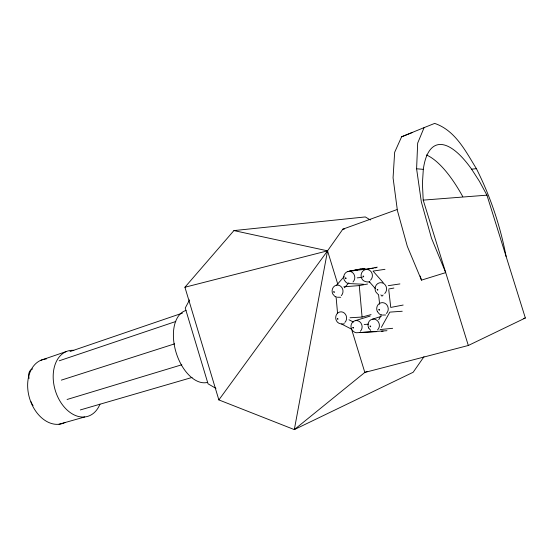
<?xml version="1.0" encoding="UTF-8"?>
<svg xmlns="http://www.w3.org/2000/svg" width="553" height="553" viewBox="0 0 553 553"><rect width="100%" height="100%" fill="white"/><g stroke="black" fill="none" stroke-linecap="round" stroke-linejoin="round"><path stroke-width="0.83" d="M424.096 127.619L401.609 136.791L394.655 152.289L393.065 177.803L397.407 210.582L407.319 246.348L421.469 280.136L445.704 272.615L431.499 238.239L421.345 201.942L416.596 168.783L417.681 143.082L424.096 127.619L434.665 123.402C455.34 130.404 465.674 151.28 476.396 168.665C490.373 196.384 500.313 225.956 506.106 256.447M476.396 168.665L471.598 169.17A110.821 35.986 72.1 0 0 423.315 169.336L422.409 183.451L423.204 200.117L468.322 345.48L364.828 372.432L294.32 429.598L218.864 399.916L184.923 287.242L233.919 230.587L365.284 216.935L370.392 219.99M189.582 299.899L185.234 308.021L208.046 383.81L215.967 388.386M378.784 319.634L381.598 314.553M381.321 327.39L389.824 312.12L402.231 311.249M423.992 356.685L413.16 372.266L294.32 429.598L327.549 250.834L342.846 229.17L396.95 209.608M218.864 399.916L327.549 250.834L233.919 230.587M336.411 285.383L344.09 276.659M344.45 287.781L348.867 282.804M383.139 294.963L381.999 296.159L380.879 294.88M468.322 345.48L525.35 317.989L486.944 195.161L479.423 181.315L471.598 169.17M367.178 371.409L364.828 372.432L351.48 328.883M401.609 136.791L412.69 132.361M41.067 360.19L66.256 351.549M69.982 351.549L182.435 313.116M59.212 360.798L175.764 321.5M61.342 380.132L174.637 343.842M372.397 319.199L381.238 316.385M355.275 320.664L370.13 316.067M67.072 399.487L181.826 364.766M80.337 409.932L192.085 377.45M59.047 424.248L84.713 416.962M350.056 317.761L362.07 317.042L371.077 314.609M523.684 318.438L525.35 317.989M184.923 287.242L327.549 250.834L337.876 284.519M365.436 269.594L377.284 267.154M347.975 271.488L363.051 268.44M353.45 270.7L357.591 269.892M363.39 268.751L365.049 268.426M403.158 305.042L390.75 307.433L388.752 289.869M343.821 286.793L359.277 285.59L367.545 284.014M388.87 288.998L393.874 288.051M373.268 268.226L349.496 271.212L361.061 269.097M374.948 267.908L376.621 267.597M362.713 268.793L364.372 268.495M388.275 285.68L399.923 283.924M384.985 269.311L373.04 271.101L383.215 282.611M342.846 229.17L344.56 228.956M357.176 277.876L362.291 277.316M380.105 329.567L392.651 328.295M364.206 324.5L368.429 324.155M359.72 332.547L386.955 330.701M381.494 331.295L383.139 331.171M423.204 200.117L486.944 195.161M376.586 331.648L356.346 332.74L354.915 332.415L352.468 330.646M344.415 323.795C341.36 324.417 337.683 323.678 336.335 320.546A6.062 5.461 81.2 0 1 338.166 312.701A6.062 5.461 81.2 0 1 345.473 314.304A6.062 5.461 81.2 0 1 344.885 322.427M382.254 315.058L385.621 314.996M337.365 297.217L340.717 297.279M349.047 283.571L363.591 284.263M369.853 281.995C366.812 282.148 363.114 281.65 361.724 278.498A6.187 5.682 88.5 0 1 363.639 270.417A6.187 5.682 88.5 0 1 371.215 271.848A6.187 5.682 88.5 0 1 370.586 280.184M416.596 168.783L423.315 169.336M348.964 319.765L353.45 322.06M347.623 283.295L346.309 282.618L344.353 280.288A6.118 5.551 87.9 0 1 346.219 272.297A6.118 5.551 87.9 0 1 353.623 273.728A6.118 5.551 87.9 0 1 353.021 281.968M341.609 324.044L352.04 329.422M380.775 314.74L379.406 314.028L377.381 311.622M335.954 296.926L334.662 296.242L332.74 293.92A6.062 5.461 85.6 0 1 334.565 286.025A6.062 5.461 85.6 0 1 341.851 287.505A6.062 5.461 85.6 0 1 341.27 295.661M377.754 294.127L375.729 291.735A6.235 5.772 85.9 0 1 377.692 283.62A6.235 5.772 85.9 0 1 385.386 285.127A6.235 5.772 85.9 0 1 384.743 293.512M370.662 330.362L368.657 327.95M369.114 281.491L375.28 288.507M420.197 276.037L421.469 280.136M378.522 294.314L379.662 304.274M336.065 296.685L337.579 313.454M359.277 285.59L362.07 317.042M426.425 154.958A109.245 37.742 72.2 0 1 462.764 196.619M29.088 378.418A8.316 6.007 71.6 0 1 32.592 368.92M33.083 405.556A8.371 6.083 73.3 0 1 31.099 401.741M65.005 422.464A33.45 23.793 73 0 1 29.496 398.056A33.45 23.793 73 0 1 46.362 358.932M99.969 404.146A34.168 23.509 72.9 0 1 58.079 397.593A34.168 23.509 72.9 0 1 73.826 350.332M207.665 382.351A37.542 21.733 72.7 0 1 176.006 352.199A37.542 21.733 72.7 0 1 186.043 310.454M351.618 329.318A6.118 5.565 79.2 0 1 353.505 321.417A6.118 5.565 79.2 0 1 360.95 323.07A6.118 5.565 79.2 0 1 360.342 331.261M368.644 327.957A6.187 5.689 78.5 0 1 370.593 319.959A6.187 5.689 78.5 0 1 378.197 321.632A6.187 5.689 78.5 0 1 377.561 329.913M377.367 311.629A6.228 5.772 81.5 0 1 379.344 303.542A6.228 5.772 81.5 0 1 387.045 305.145A6.228 5.772 81.5 0 1 386.395 313.503M333.805 291.77C333.943 293.615 335.056 291.376 333.805 291.77M337.434 318.652C337.572 320.498 338.692 318.279 337.434 318.652M345.542 277.986C345.673 279.839 346.828 277.585 345.542 277.986M352.883 327.487C353.014 329.346 354.183 327.127 352.883 327.487M363.093 276.154C363.245 278.041 364.392 275.726 363.093 276.154M377.25 289.502C377.402 291.41 378.57 289.088 377.25 289.502M370.095 326.09C370.24 327.977 371.409 325.71 370.095 326.09M378.916 309.583C379.04 311.47 380.27 309.21 378.916 309.583"/></g></svg>
